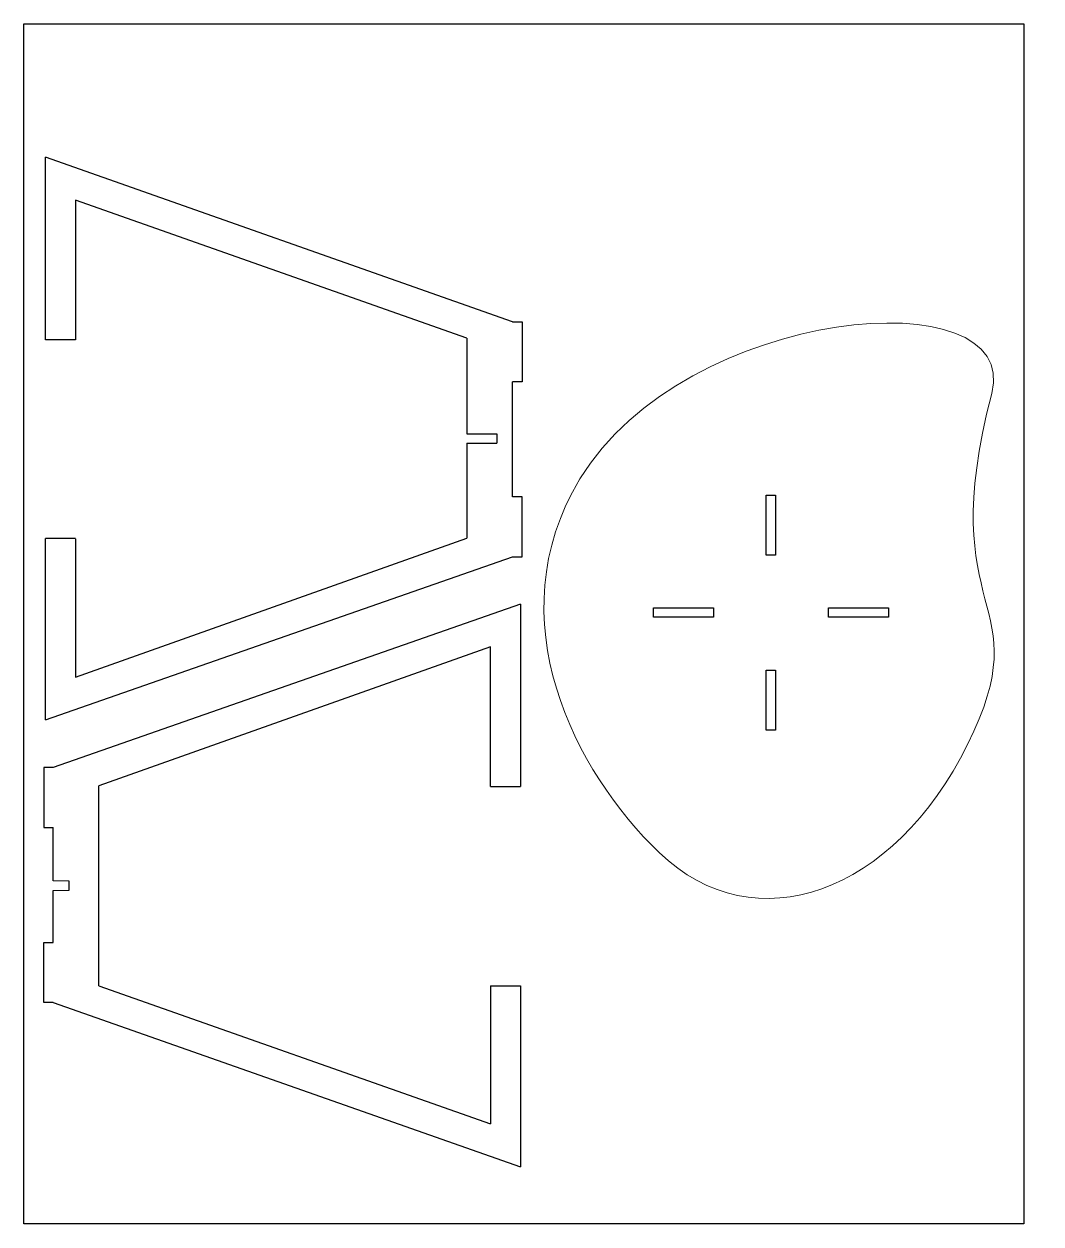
# Model space of a CAD drawing. Header units: inches. Extents: x 111 to 213, y -226 to -106.
import ezdxf

# ---------------------------------------------------------------- set-up
doc = ezdxf.new("R2010")
doc.units = ezdxf.units.IN
doc.header["$MEASUREMENT"] = 0
doc.layers.add('Layer 1', color=7, linetype='Continuous')

msp = doc.modelspace()

# ---------------------------------------------------------------- linework, layer by layer
for p, q in [((111.13, -105.64), (211.13, -105.64)), ((111.13, -225.64), (111.13, -105.64)), ((211.13, -105.64), (211.13, -225.64)), ((160, -135.43), (113.28, -118.97)), ((113.28, -137.21), (113.28, -118.97)), ((155.42, -137.07), (116.28, -123.26)), ((116.28, -123.26), (116.28, -137.21)), ((160, -135.43), (160.94, -135.43)), ((160.94, -135.43), (160.94, -141.43)), ((116.28, -137.21), (113.28, -137.21)), ((155.42, -137.07), (155.42, -146.61)), ((160, -152.92), (160, -141.43)), ((160.94, -141.43), (160, -141.43)), ((155.42, -146.61), (158.42, -146.61)), ((155.42, -147.55), (155.42, -157.06)), ((155.42, -147.55), (158.42, -147.55)), ((158.42, -146.61), (158.42, -147.55)), ((160.94, -152.92), (160, -152.92)), ((160.94, -158.92), (160.94, -152.92)), ((185.36, -152.75), (186.3, -152.75)), ((185.36, -158.75), (185.36, -152.75)), ((186.3, -152.75), (186.3, -158.75)), ((113.28, -175.23), (113.28, -157.1)), ((116.28, -157.1), (113.28, -157.1)), ((116.28, -170.97), (155.42, -157.06)), ((116.28, -157.11), (116.28, -170.97)), ((113.28, -175.23), (160, -158.92)), ((160, -158.92), (160.94, -158.92)), ((186.3, -158.75), (185.36, -158.75)), ((160.77, -163.67), (114.05, -179.99)), ((160.77, -163.67), (160.77, -181.88)), ((174.08, -164.97), (174.08, -164.03)), ((174.08, -164.03), (180.08, -164.03)), ((180.08, -164.03), (180.08, -164.97)), ((191.58, -164.97), (191.58, -164.03)), ((191.58, -164.03), (197.58, -164.03)), ((197.58, -164.03), (197.58, -164.97)), ((180.08, -164.97), (174.08, -164.97)), ((197.58, -164.97), (191.58, -164.97)), ((157.77, -167.94), (118.63, -181.84)), ((157.77, -181.88), (157.77, -167.94)), ((185.36, -170.25), (186.3, -170.25)), ((185.36, -176.25), (185.36, -170.25)), ((186.3, -170.25), (186.3, -176.25)), ((186.3, -176.25), (185.36, -176.25)), ((114.05, -179.99), (113.11, -179.99)), ((113.11, -179.99), (113.11, -185.99)), ((118.63, -192.29), (118.63, -181.84)), ((157.77, -181.88), (160.77, -181.88)), ((113.11, -185.99), (114.05, -185.99)), ((114.05, -191.34), (114.05, -185.99)), ((115.63, -191.34), (115.63, -192.28)), ((114.05, -197.48), (114.05, -192.28)), ((118.63, -201.83), (118.63, -192.29)), ((113.11, -203.48), (113.11, -197.48)), ((113.11, -197.48), (114.05, -197.48)), ((118.63, -201.83), (157.77, -215.64)), ((157.77, -201.81), (157.77, -215.64)), ((157.77, -201.81), (160.77, -201.81)), ((160.77, -201.81), (160.77, -219.93)), ((114.05, -203.48), (113.11, -203.48)), ((114.05, -203.48), (160.77, -219.93)), ((211.13, -225.64), (111.13, -225.64))]:
    msp.add_line(p, q)
at = {"layer": 'Layer 1', "color": 93, "lineweight": 9, "true_color": 0x67b662}
for p, q in [((114.05, -191.34), (115.63, -191.34)), ((115.63, -192.28), (114.05, -192.28))]:
    msp.add_line(p, q, dxfattribs=at)
msp.add_open_spline([(207.91, -142.58), (201.99, -165.35), (212.84, -162.86), (205.5, -177.7), (198.16, -192.54), (184.27, -197.7), (174.66, -188.5), (166.27, -180.46), (158.27, -165.15), (166.73, -151.13), (177.23, -133.75), (210.94, -130.91), (207.91, -142.58)], degree=3, knots=[0, 0, 0, 0, 1, 1, 1, 2, 2, 2, 3, 3, 3, 4, 4, 4, 4], dxfattribs=at)

doc.saveas('drawing.dxf')
